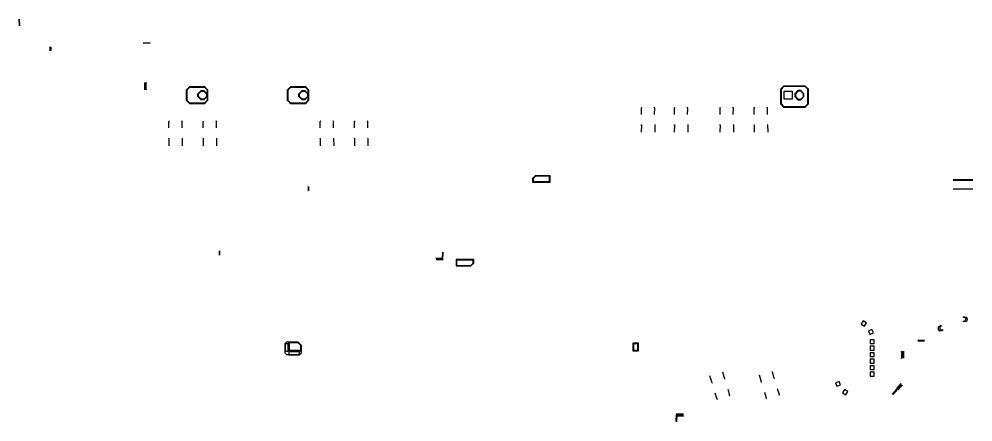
# Model space of a CAD drawing. Header units: millimetres. Extents: x -159023 to 210250, y 0 to 148500.
# Drawn here: x -159023 to -22512, y 34206 to 91891 of the extents above; entities that cross this region are included whole.
import ezdxf

# ---------------------------------------------------------------- set-up
doc = ezdxf.new("R2010")
doc.units = ezdxf.units.MM
doc.layers.add('CONTROL_SIMPLIFIED', color=7, linetype='Continuous')

msp = doc.modelspace()

# ---------------------------------------------------------------- linework, layer by layer
at = {"layer": 'CONTROL_SIMPLIFIED'}
for points in [[(-159023, 91891), (-158983, 90907), (-159023, 91891)], [(-159023, 91889), (-158983, 90905), (-159023, 91889)], [(-154560, 87899), (-154562, 87367), (-154560, 87898)], [(-140266, 88495), (-141250, 88456), (-140266, 88495)], [(-140266, 88493), (-141250, 88453), (-140266, 88493)], [(-132045, 81770), (-132045, 80220), (-132495, 79770), (-134595, 79770), (-135045, 80220), (-135045, 81770), (-134595, 82220), (-132495, 82220), (-132045, 81770)], [(-117600, 81770), (-117600, 80220), (-118050, 79770), (-120150, 79770), (-120600, 80220), (-120600, 81770), (-120150, 82220), (-118050, 82220), (-117600, 81770)], [(-69955, 78234), (-69963, 79141), (-69889, 79266)], [(-68062, 78234), (-68055, 79141), (-68128, 79266)], [(-65233, 78234), (-65241, 79141), (-65167, 79266)], [(-63341, 78234), (-63333, 79141), (-63406, 79266)], [(-58697, 78234), (-58705, 79141), (-58631, 79266)], [(-56805, 78234), (-56797, 79141), (-56870, 79266)], [(-53797, 78234), (-53805, 79141), (-53731, 79266)], [(-51905, 78234), (-51897, 79141), (-51970, 79266)], [(-137579, 76301), (-137587, 77208), (-137513, 77333)], [(-135687, 76301), (-135679, 77208), (-135753, 77333)], [(-132678, 76301), (-132686, 77208), (-132612, 77333)], [(-130785, 76301), (-130778, 77208), (-130851, 77333)], [(-115910, 76301), (-115918, 77208), (-115844, 77333)], [(-114018, 76301), (-114010, 77208), (-114083, 77333)], [(-111010, 76301), (-111018, 77208), (-110944, 77333)], [(-109118, 76301), (-109110, 77208), (-109183, 77333)], [(-70016, 76759), (-69960, 76724), (-69975, 75691)], [(-68002, 76759), (-68057, 76724), (-68043, 75691)], [(-65294, 76759), (-65238, 76724), (-65253, 75691)], [(-63280, 76759), (-63335, 76724), (-63321, 75691)], [(-58758, 76759), (-58702, 76724), (-58717, 75691)], [(-56744, 76759), (-56799, 76724), (-56785, 75691)], [(-53858, 76759), (-53802, 76724), (-53817, 75691)], [(-51844, 76759), (-51899, 76724), (-51885, 75691)], [(-137640, 74826), (-137584, 74791), (-137599, 73758)], [(-135626, 74826), (-135681, 74791), (-135667, 73758)], [(-132739, 74826), (-132683, 74791), (-132698, 73758)], [(-130725, 74826), (-130780, 74791), (-130765, 73758)], [(-115971, 74826), (-115915, 74791), (-115930, 73758)], [(-113957, 74826), (-114012, 74791), (-113998, 73758)], [(-111071, 74826), (-111015, 74791), (-111030, 73758)], [(-109057, 74826), (-109112, 74791), (-109098, 73758)], [(-22512, 68853), (-25320, 68853)], [(-25320, 68803), (-22512, 68803)], [(-117600, 67305), (-117580, 67935), (-117600, 67305)], [(-25320, 67563), (-22512, 67563)], [(-22512, 67513), (-25320, 67513)], [(-130323, 58695), (-130343, 58065), (-130323, 58695)], [(-99347, 57515), (-98353, 57475), (-99347, 57515)], [(-98363, 58519), (-98403, 57525), (-98363, 58519)], [(-23918, 48608), (-23598, 48715), (-23540, 48904), (-23606, 49113), (-23910, 49225)], [(-23897, 49317), (-23433, 49229), (-23320, 48925), (-23444, 48590), (-23907, 48516)], [(-26762, 47299), (-27227, 47217), (-27440, 47461), (-27443, 47818), (-27036, 48052)], [(-26993, 47970), (-27254, 47756), (-27242, 47559), (-27106, 47387), (-26782, 47390)], [(-118660, 44340), (-118660, 44030), (-118880, 43810), (-120720, 43810), (-120940, 44030), (-120940, 45440), (-120720, 45660), (-120410, 45660)], [(-118660, 44340), (-120410, 44340), (-120410, 45660)], [(-57961, 40330), (-58024, 40348), (-58297, 41344)], [(-50871, 40425), (-50934, 40442), (-51207, 41438)], [(-59895, 39769), (-59851, 39818), (-60153, 40806)], [(-52805, 39864), (-52762, 39913), (-53063, 40900)], [(-32626, 39520), (-33252, 38806), (-32815, 39686), (-33441, 38972), (-32626, 39520)], [(-59426, 38369), (-59181, 37496), (-59075, 37396)], [(-57608, 38896), (-57348, 38027), (-57384, 37886)], [(-52336, 38464), (-52091, 37591), (-51986, 37491)], [(-50518, 38990), (-50259, 38122), (-50294, 37981)], [(-33358, 38832), (-33984, 38118), (-34044, 38170), (-33418, 38885)], [(-63996, 35285), (-65000, 35325), (-63996, 35285)], [(-64990, 34271), (-64950, 35275), (-64990, 34271)], [(-63951, 35220), (-64955, 35260), (-63951, 35220)], [(-64945, 34206), (-64905, 35210), (-64945, 34206)]]:
    msp.add_lwpolyline(points, dxfattribs=at)
for points in [[(-154607, 87902), (-154607, 87363), (-154467, 87887), (-154467, 87377)], [(-141044, 81737), (-141044, 82807), (-140838, 81752), (-140838, 82792)], [(-132125, 81770), (-132125, 80220), (-132495, 79850), (-134595, 79850), (-134965, 80220), (-134965, 81770), (-134595, 82140), (-132495, 82140)], [(-117680, 81770), (-117680, 80220), (-118050, 79850), (-120150, 79850), (-120520, 80220), (-120520, 81770), (-120150, 82140), (-118050, 82140)], [(-49600, 79300), (-46500, 79300), (-46050, 79750), (-46050, 81850), (-46500, 82300), (-49600, 82300), (-50050, 81850), (-50050, 79750)], [(-49600, 79380), (-46500, 79380), (-46130, 79750), (-46130, 81850), (-46500, 82220), (-49600, 82220), (-49970, 81850), (-49970, 79750)], [(-132575, 80345), (-132975, 80345), (-133425, 80795), (-133425, 81195), (-132975, 81645), (-132575, 81645), (-132125, 81195), (-132125, 80795)], [(-132575, 80425), (-132975, 80425), (-133345, 80795), (-133345, 81195), (-132975, 81565), (-132575, 81565), (-132205, 81195), (-132205, 80795)], [(-118130, 80345), (-118530, 80345), (-118980, 80795), (-118980, 81195), (-118530, 81645), (-118130, 81645), (-117680, 81195), (-117680, 80795)], [(-118130, 80425), (-118530, 80425), (-118900, 80795), (-118900, 81195), (-118530, 81565), (-118130, 81565), (-117760, 81195), (-117760, 80795)], [(-49520, 81555), (-48380, 81555), (-48380, 80415), (-49520, 80415)], [(-47550, 80350), (-47150, 80350), (-46700, 80800), (-46700, 81200), (-47150, 81650), (-47550, 81650), (-48000, 81200), (-48000, 80800)], [(-47550, 80430), (-47150, 80430), (-46780, 80800), (-46780, 81200), (-47150, 81570), (-47550, 81570), (-47920, 81200), (-47920, 80800)], [(-85550, 69065), (-85550, 68535), (-83010, 68535), (-83010, 69465), (-85150, 69465)], [(-85470, 69065), (-85470, 68615), (-83090, 68615), (-83090, 69385), (-85150, 69385)], [(-99365, 57668), (-98335, 57668), (-99350, 57475), (-98350, 57475)], [(-93950, 56935), (-93950, 57465), (-96490, 57465), (-96490, 56535), (-94350, 56535)], [(-94030, 56935), (-94030, 57385), (-96410, 57385), (-96410, 56615), (-94350, 56615)], [(-38512, 48202), (-38042, 47916), (-37756, 48386), (-38225, 48672)], [(-37474, 47252), (-37271, 46741), (-36760, 46944), (-36963, 47455)], [(-120935, 45395), (-120935, 44355), (-120525, 44340), (-120510, 45395)], [(-120410, 45660), (-119110, 45660), (-118660, 45210), (-118660, 44340), (-120410, 44340)], [(-120330, 45580), (-119110, 45580), (-118740, 45210), (-118740, 44420), (-120330, 44420)], [(-71168, 44399), (-70368, 44399), (-70368, 45471), (-71168, 45471)], [(-71088, 44479), (-70448, 44479), (-70448, 45391), (-71088, 45391)], [(-37200, 45963), (-37200, 45413), (-36650, 45413), (-36650, 45963)], [(-37200, 45050), (-37200, 44500), (-36650, 44500), (-36650, 45050)], [(-30400, 45935), (-29420, 45935), (-30385, 45815), (-29435, 45815)], [(-120395, 43815), (-118925, 43815), (-118910, 44225), (-120395, 44240)], [(-37200, 44120), (-37200, 43570), (-36650, 43570), (-36650, 44120)], [(-32710, 44335), (-32710, 43305), (-32459, 44320), (-32459, 43320)], [(-37200, 43190), (-37200, 42640), (-36650, 42640), (-36650, 43190)], [(-37200, 42260), (-37200, 41710), (-36650, 41710), (-36650, 42260)], [(-37200, 41330), (-37200, 40780), (-36650, 40780), (-36650, 41330)], [(-41466, 39508), (-41669, 40019), (-42180, 39816), (-41977, 39305)], [(-40428, 38558), (-40898, 38844), (-41184, 38374), (-40715, 38088)], [(-63978, 35084), (-65018, 35084), (-63993, 35325), (-65003, 35325)], [(-63933, 35019), (-64973, 35019), (-63948, 35260), (-64958, 35260)]]:
    msp.add_lwpolyline(points, close=True, dxfattribs=at)

doc.saveas('drawing.dxf')
